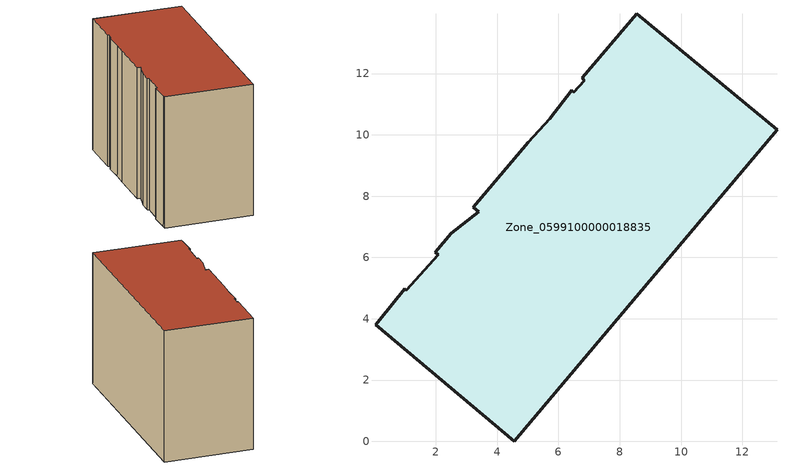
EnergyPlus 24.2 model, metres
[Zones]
Zone_0599100000018835
 floor ground (C_G): 1.04,4.92 2.08,6.08 1.98,6.17 2.5,6.78 3.4,7.48 3.22,7.63 5.01,9.76 5.71,10.52 6.44,11.45 6.5,11.39 6.84,11.76 6.78,11.86 8.55,13.95 13.13,10.17 4.56,0 0.03,3.8 0.17,3.96 0.98,4.98 z0
 wall outside (C_F): 13.13,10.17 8.55,13.95 6.78,11.86 6.84,11.76 6.5,11.39 6.44,11.45 5.71,10.52 5.01,9.76 3.22,7.63 3.4,7.48 2.5,6.78 1.98,6.17 2.08,6.08 1.04,4.92 0.98,4.98 0.17,3.96 0.03,3.8 4.56,0 13.13,10.17 z0:8.93
 roof outside (C_R): 6.44,11.45 5.71,10.52 5.01,9.76 3.22,7.63 3.4,7.48 2.5,6.78 1.98,6.17 2.08,6.08 1.04,4.92 0.98,4.98 0.17,3.96 0.03,3.8 4.56,0 13.13,10.17 8.55,13.95 6.78,11.86 6.84,11.76 6.5,11.39 z8.93
[BUILDING]
Pand.0599100000018835: North Axis=0; Terrain=City; Loads Convergence Tolerance Value=0.04; Temperature Convergence Tolerance Value=0.4; Solar Distribution=FullExterior; Maximum Number of Warmup Days=25; Minimum Number of Warmup Days=1
[Site:Location]
Rotterdam.The.Hague.AP_ZH_NLD Design_Conditions: Latitude=51.96; Longitude=4.45; Time Zone=1; Elevation=-4.5
[SITE:GROUNDTEMPERATURE:BUILDINGSURFACE]
18, 18, 18, 18, 18, 18, 18, 18, 18, 18, 18, 18
[MATERIAL] Thermal Absorptance=0.9; Solar Absorptance=0.7; Visible Absorptance=0.7
Name | Roughness | Thickness | Conductivity | Density | Specific Heat
G.TC.1946-1964 | MediumSmooth | 0.15 | 1 | 540 | 1210
F.TC.1946-1964 | Rough | 0.3 | 0.857143 | 1920 | 840
R.TC.1946-1964 | MediumRough | 0.2 | 0.235294 | 1500 | 1000
[CONSTRUCTION]
C_G: G.TC.1946-1964
C_F: F.TC.1946-1964
C_R: R.TC.1946-1964
[ZONE]
Zone_0599100000018835: Type=1; Multiplier=1; Ceiling Height=Autocalculate; Volume=Autocalculate; Floor Area=autocalculate; Part of Total Floor Area=Yes
[ZONEINFILTRATION:DESIGNFLOWRATE]
Infil_Zone_0599100000018835: Zone or ZoneList or Space or SpaceList=Zone_0599100000018835; Schedule=AlwaysOn; Design Flow Rate Calculation Method=Flow/Area; Flow Rate per Floor Area=0.003; Constant Term Coefficient=1; Temperature Term Coefficient=0; Velocity Term Coefficient=0; Velocity Squared Term Coefficient=0
[HVACTEMPLATE:ZONE:IDEALLOADSAIRSYSTEM]
Zone_0599100000018835: Maximum Heating Supply Air Temperature=50; Minimum Cooling Supply Air Temperature=13; Maximum Heating Supply Air Humidity Ratio=0.0156; Minimum Cooling Supply Air Humidity Ratio=0.0077; Heating Limit=NoLimit; Cooling Limit=NoLimit; Dehumidification Control Type=ConstantSensibleHeatRatio; Cooling Sensible Heat Ratio=0.7; Dehumidification Setpoint=60; Humidification Control Type=None; Humidification Setpoint=30; Outdoor Air Method=None; Outdoor Air Flow Rate per Person=0.00944; Outdoor Air Flow Rate per Zone Floor Area=0; Outdoor Air Flow Rate per Zone=0; Demand Controlled Ventilation Type=None; Outdoor Air Economizer Type=NoEconomizer; Heat Recovery Type=None; Sensible Heat Recovery Effectiveness=0.7; Latent Heat Recovery Effectiveness=0.65
[ZONECONTROL:THERMOSTAT]
ThermostatControl_Zone_0599100000018835: Zone or ZoneList=Zone_0599100000018835; Control Type Schedule=DualSetpointControlType; Control 1=Thermostat_Zone_0599100000018835; Temperature Difference Between Cutout And Setpoint=0
[THERMOSTATSETPOINT:DUALSETPOINT]
Thermostat_Zone_0599100000018835: Heating Setpoint Temperature Schedule=HeatingSetpoint_Zone_0599100000018835; Cooling Setpoint Temperature Schedule=CoolingSetpoint_Zone_0599100000018835
[SCHEDULE:COMPACT]
HeatingSetpoint_Zone_0599100000018835: Through: 12/31, For: AllDays, Until: 24:00, 21
CoolingSetpoint_Zone_0599100000018835: Through: 12/31, For: AllDays, Until: 24:00, 24
DualSetpointControlType: Through: 12/31, For: AllDays, Until: 24:00, 4
AlwaysOn: Through: 12/31, For: AllDays, Until: 24:00, 1
